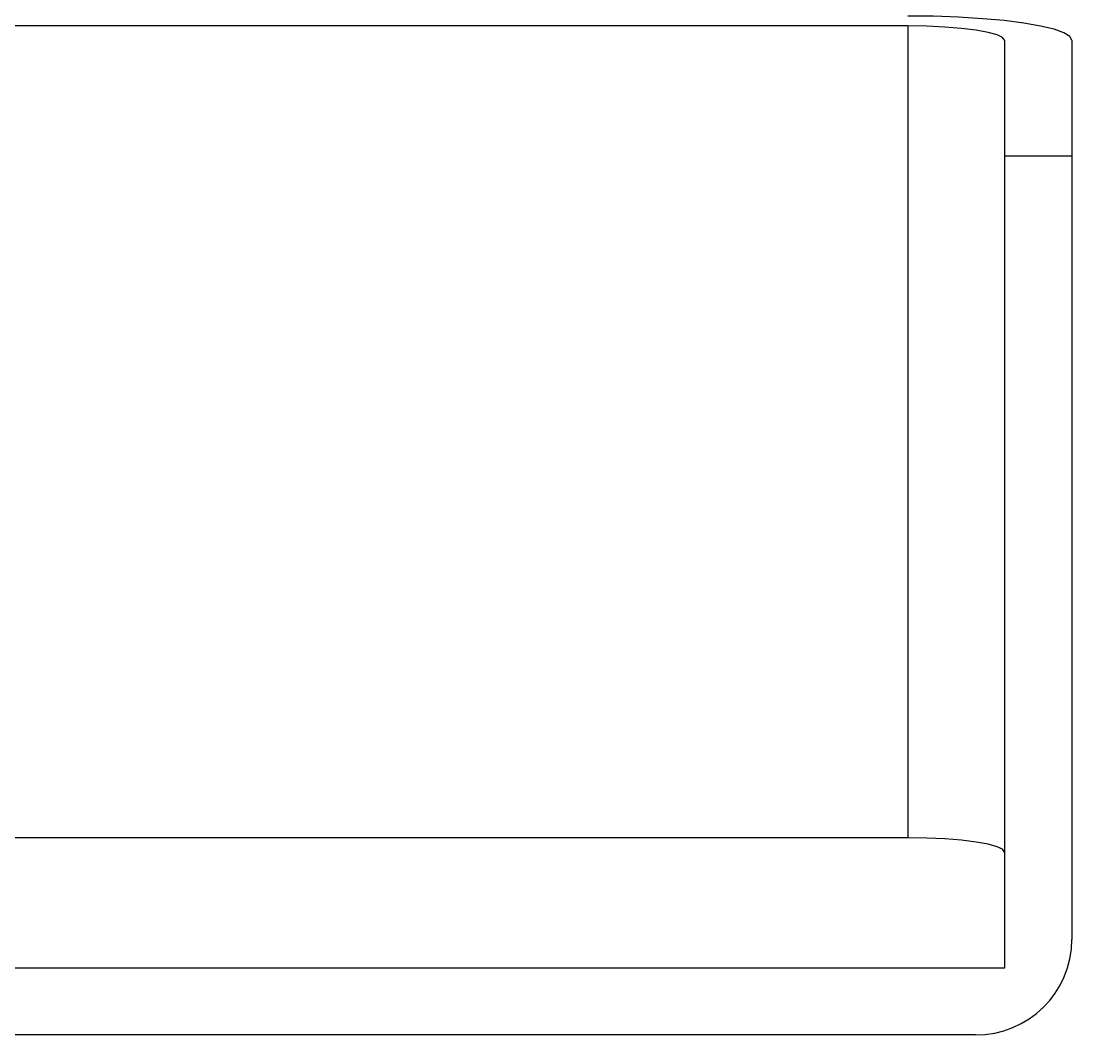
# Model space of a CAD drawing. Header units: millimetres. Extents: x -172 to 278, y -210 to 212.
# Drawn here: x 159.7 to 268.5, y -209.8 to -104.8 of the extents above; entities that cross this region are included whole.
import ezdxf

# ---------------------------------------------------------------- set-up
doc = ezdxf.new("R2010")
doc.units = ezdxf.units.MM

msp = doc.modelspace()

# ---------------------------------------------------------------- linework, layer by layer
at = {"color": 7, "linetype": 'Continuous', "lineweight": 25}
for p, q in [((251.54, -105.36), (-155.46, -105.36)), ((251.54, -105.36), (251.54, -189.44)), ((261.54, -106.84), (261.54, -202.93)), ((268.54, -106.84), (268.54, -199.96)), ((268.54, -118.85), (261.54, -118.85)), ((251.54, -189.44), (-155.46, -189.44)), ((261.54, -202.93), (-165.46, -202.93)), ((258.54, -209.85), (-162.46, -209.85))]:
    msp.add_line(p, q, dxfattribs=at)
at = {"color": 7, "linetype": 'Continuous', "lineweight": 25, "flags": 128}
for points in [[(268.54, -106.84), (268.33, -106.45), (267.71, -106.06), (266.69, -105.7), (265.29, -105.37), (263.56, -105.07), (261.53, -104.81), (259.26, -104.61), (256.79, -104.46), (254.2, -104.36), (251.54, -104.33)], [(261.54, -106.84), (261.35, -106.55), (260.78, -106.27), (259.85, -106.02), (258.61, -105.8), (257.1, -105.61), (255.37, -105.48), (253.49, -105.39), (251.54, -105.36)], [(261.54, -190.91), (261.35, -190.62), (260.78, -190.35), (259.85, -190.09), (258.61, -189.87), (257.1, -189.68), (255.37, -189.55), (253.49, -189.46), (251.54, -189.44)]]:
    msp.add_lwpolyline(points, dxfattribs=at)
at = {"color": 7, "linetype": 'Continuous', "lineweight": 25}
msp.add_arc((258.59, -199.9), 9.95, 269.6869, 359.6835, dxfattribs=at)

doc.saveas('drawing.dxf')
